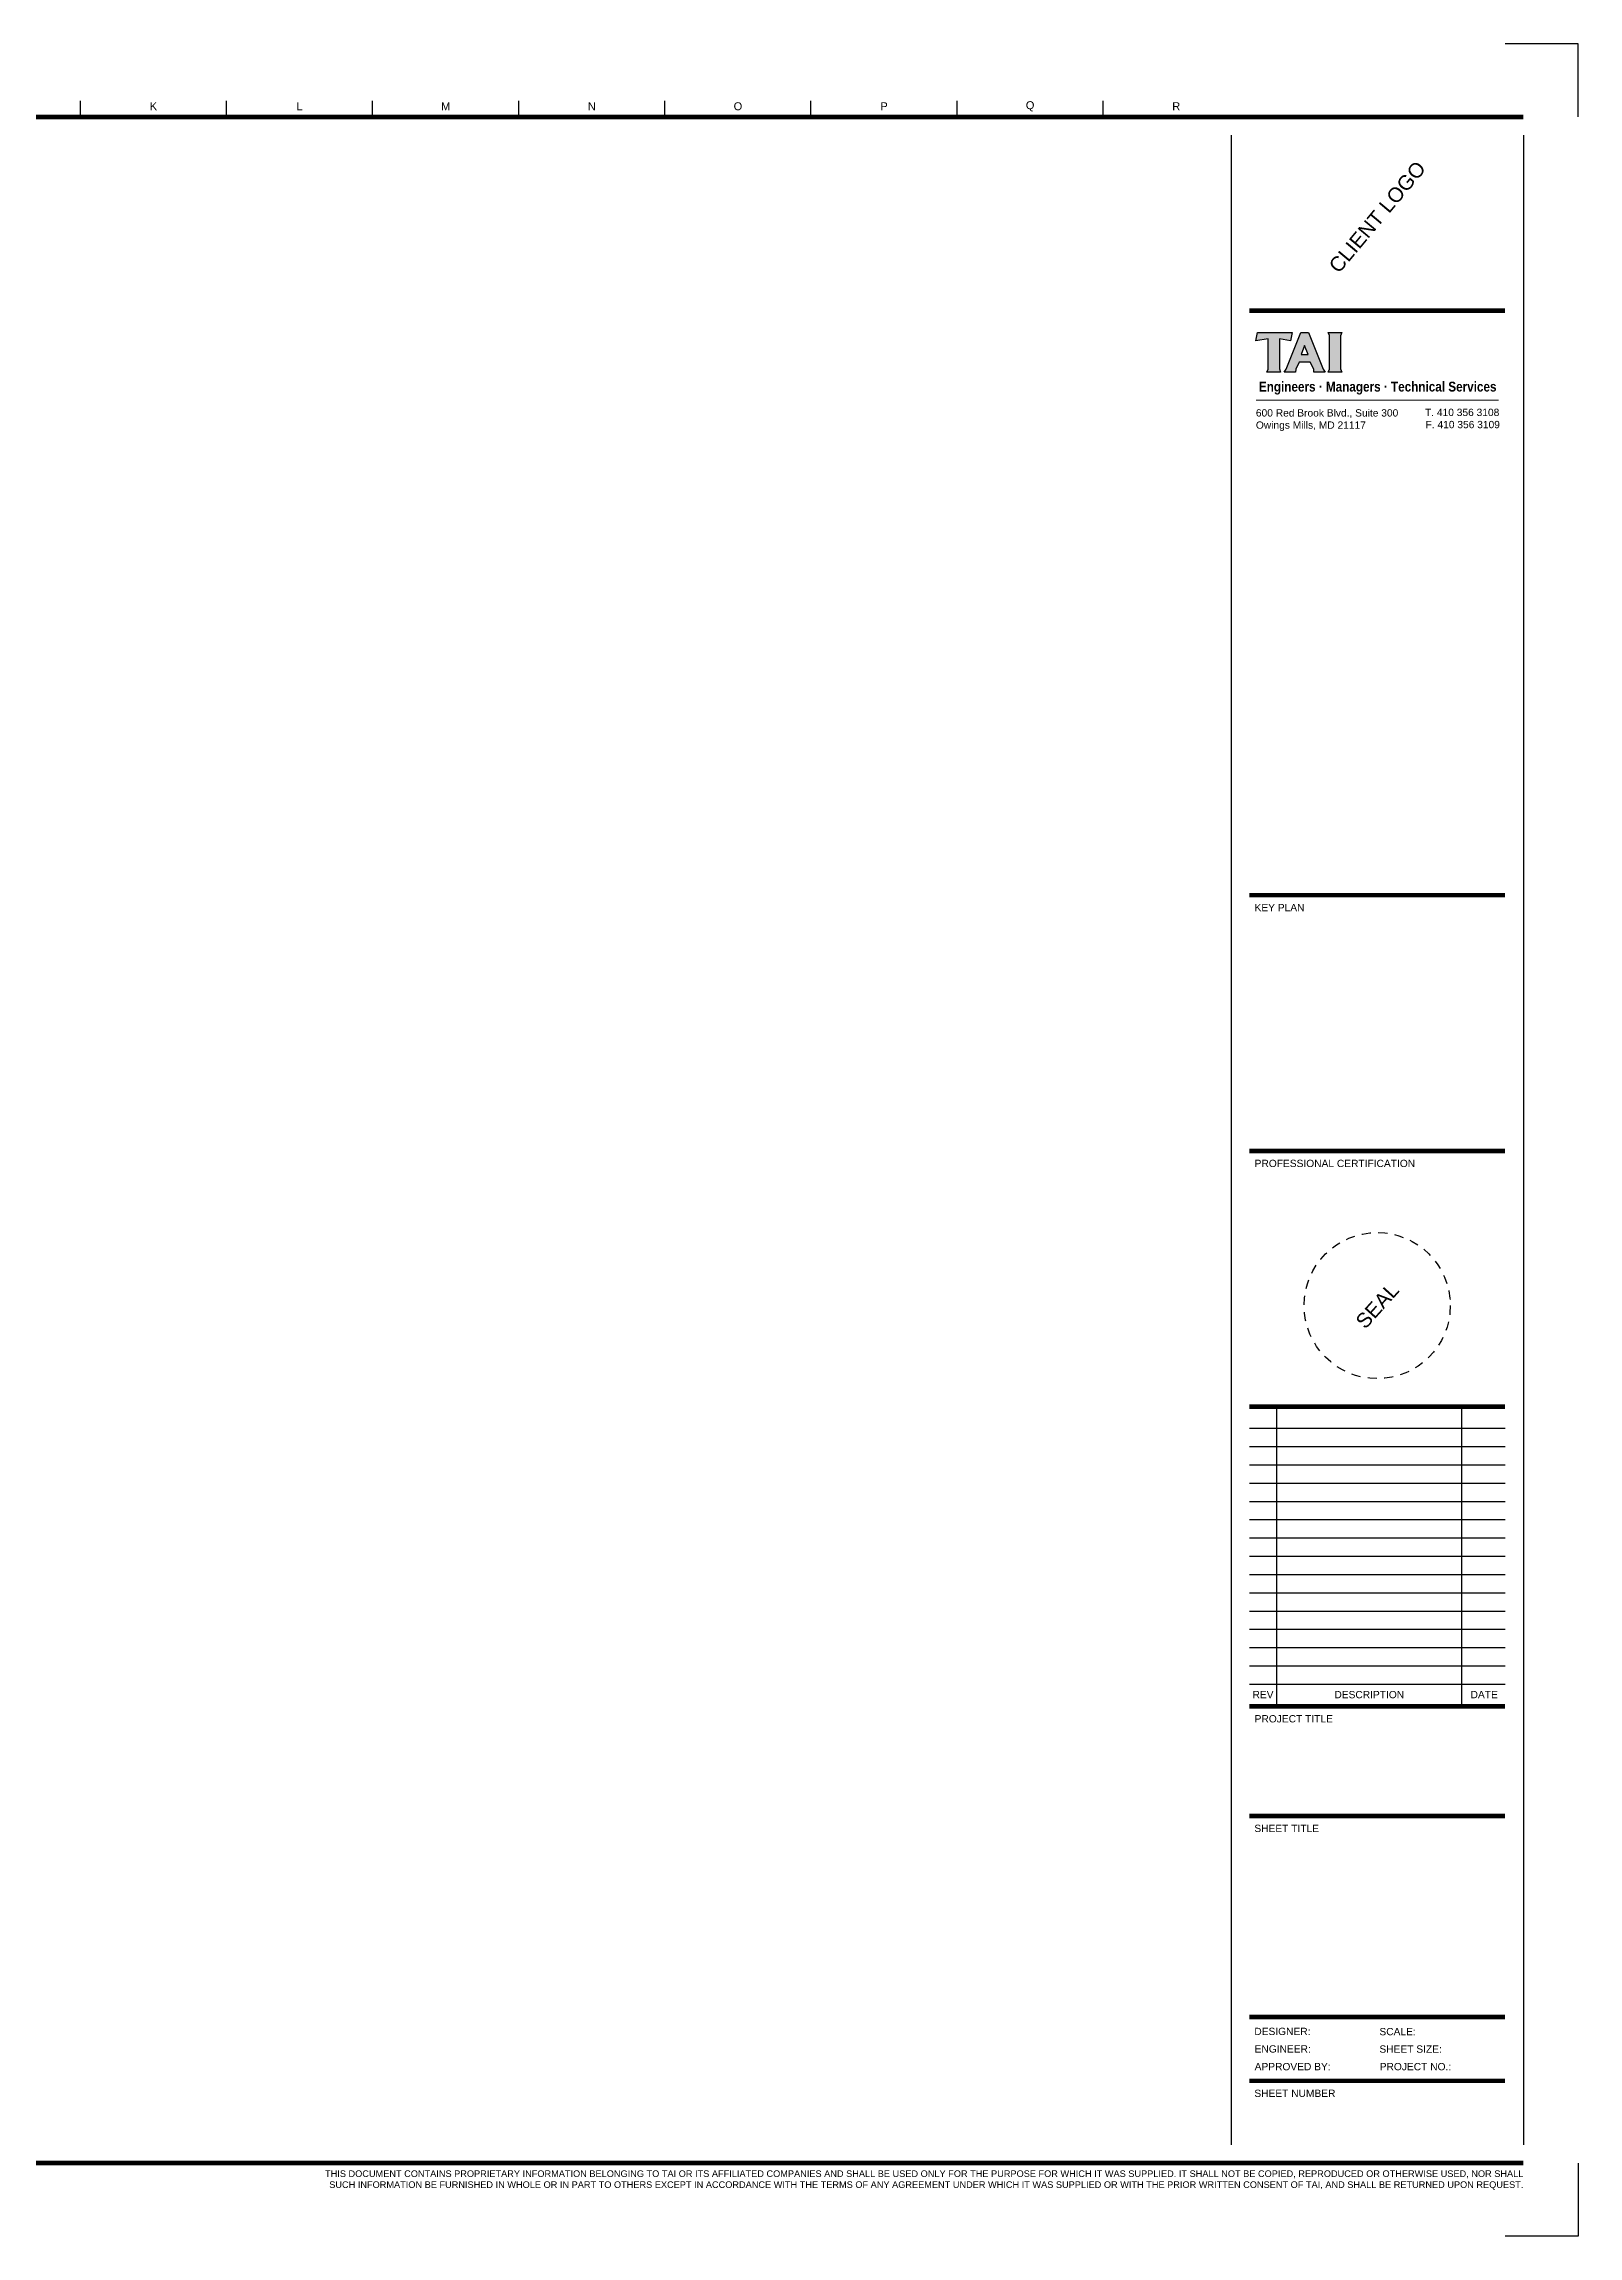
# Model space of a CAD drawing. Extents: x 0 to 42, y 0 to 30.
# Drawn here: x 21 to 42, y 0 to 30 of the extents above; entities that cross this region are included whole.
import ezdxf
from ezdxf.enums import TextEntityAlignment as Align

# ---------------------------------------------------------------- set-up
doc = ezdxf.new("R2010")
doc.units = 0
doc.header["$MEASUREMENT"] = 0
doc.linetypes.add('HIDDEN2', pattern=[0.1875, 0.125, -0.0625])
doc.layers.add('G-ANNO-NPLT', color=7, linetype='Continuous', lineweight=25, plot=False)
for name, color, linetype, lineweight in [('G-ANNO-TTLB', 7, 'Continuous', 25), ('G-ANNO-TTLB-DSCL', 7, 'Continuous', 25), ('G-ANNO-TTLB-KPLN-TITL', 7, 'Continuous', 25), ('G-ANNO-TTLB-LOGO', 7, 'Continuous', 25)]:
    doc.layers.add(name, color=color, linetype=linetype, lineweight=lineweight)
doc.styles.add('TAI', font='arial.ttf')
doc.styles.add('TAI BOLD', font='arialbd.ttf')

# ---------------------------------------------------------------- blocks, each defined once
blk = doc.blocks.new('TAI_LOGO')
at = {"layer": 'G-ANNO-TTLB-LOGO'}
h = blk.add_hatch(color=140, dxfattribs=at)
h.paths.add_polyline_path([(0.256, -0.803), (0.24, -0.844), (0.428, -0.844), (0.41, -0.798), (0.41, -0.388), (0.564, -0.413), (0.584, -0.301), (0.11, -0.301), (0.089, -0.413), (0.256, -0.388)])
h.paths.add_polyline_path([(0.505, -0.801), (0.476, -0.844), (0.632, -0.844), (0.634, -0.801), (0.683, -0.707), (0.83, -0.707), (0.88, -0.801), (0.883, -0.844), (1.038, -0.844), (1.01, -0.801), (0.809, -0.301), (0.703, -0.301)])
h.paths.add_polyline_path([(0.756, -0.476), (0.806, -0.599), (0.707, -0.599)], flags=16)
h.paths.add_polyline_path([(1.095, -0.803), (1.079, -0.844), (1.267, -0.844), (1.249, -0.798), (1.249, -0.346), (1.267, -0.301), (1.079, -0.301), (1.095, -0.341)])
at = {"layer": 'G-ANNO-TTLB-LOGO', "color": 140}
for points in [[(0.41, -0.388), (0.41, -0.798), (0.428, -0.844), (0.24, -0.844), (0.255, -0.803), (0.255, -0.388), (0.089, -0.413), (0.109, -0.301), (0.584, -0.301), (0.564, -0.413)], [(0.883, -0.844), (0.88, -0.801), (0.83, -0.707), (0.683, -0.707), (0.634, -0.801), (0.632, -0.844), (0.476, -0.844), (0.505, -0.801), (0.703, -0.301), (0.809, -0.301), (1.01, -0.801), (1.038, -0.844)], [(0.707, -0.599), (0.806, -0.599), (0.756, -0.476)], [(1.249, -0.798), (1.267, -0.844), (1.079, -0.844), (1.095, -0.803), (1.095, -0.341), (1.079, -0.301), (1.267, -0.301), (1.249, -0.346)]]:
    blk.add_lwpolyline(points, close=True, dxfattribs=at)
at = {"layer": 'G-ANNO-TTLB-LOGO', "const_width": 0.01}
blk.add_lwpolyline([(0.089, -1.226), (3.411, -1.226)], dxfattribs=at)
at = {"layer": 'G-ANNO-TTLB-LOGO', "attachment_point": 1}
for s, width, insert, char_height, style in [('\\pi0.0414;{\\W0.85;Engineers · Managers · Technical Services}', 3.31536, (0.089, -0.973), 0.135, 'TAI BOLD'), ('600 Red Brook Blvd., Suite 300\\POwings Mills, MD 21117', 2.12739, (0.089, -1.35), 0.1, 'TAI'), ('\\pi0.05644;T. 410 356 3108\\P\\pi0.06462;F. 410 356 3109', 1.06455, (2.347, -1.343), 0.1, 'TAI')]:
    blk.add_mtext_dynamic_manual_height_columns(s, width=width, gutter_width=5, heights=[0], dxfattribs=dict(at, insert=insert, char_height=char_height, style=style))

msp = doc.modelspace()

# ---------------------------------------------------------------- linework, layer by layer
at = {"layer": 'G-ANNO-NPLT', "color": 252, "linetype": 'HIDDEN2'}
msp.add_circle((39.25, 12.734), 1, dxfattribs=at)
at = {"layer": 'G-ANNO-TTLB', "color": 140, "linetype": 'Continuous'}
for p, q in [((21.5, 29), (21.5, 29.219)), ((23.5, 29), (23.5, 29.219)), ((25.5, 29), (25.5, 29.219)), ((27.5, 29), (27.5, 29.219)), ((29.5, 29), (29.5, 29.219)), ((31.499, 29), (31.499, 29.219)), ((31.5, 29), (31.5, 29.219)), ((33.499, 29), (33.499, 29.219)), ((33.5, 29), (33.5, 29.219)), ((35.499, 29), (35.499, 29.219))]:
    msp.add_line(p, q, dxfattribs=at)
at = {"layer": 'G-ANNO-TTLB'}
for p, q in [((37.25, 28.75), (37.25, 1.25)), ((41.25, 28.75), (41.25, 1.25))]:
    msp.add_line(p, q, dxfattribs=at)
at = {"layer": 'G-ANNO-TTLB', "linetype": 'Continuous'}
for p, q in [((37.874, 7.25), (37.874, 11.35)), ((40.408, 7.25), (40.408, 11.35)), ((41, 11.05), (37.5, 11.05)), ((41, 10.8), (37.5, 10.8)), ((41, 10.55), (37.5, 10.55)), ((41, 10.3), (37.5, 10.3)), ((41, 10.05), (37.5, 10.05)), ((41, 9.8), (37.5, 9.8)), ((41, 9.55), (37.5, 9.55)), ((41, 9.3), (37.5, 9.3)), ((41, 9.05), (37.5, 9.05)), ((41, 8.8), (37.5, 8.8)), ((41, 8.55), (37.5, 8.55)), ((41, 8.3), (37.5, 8.3)), ((41, 8.05), (37.5, 8.05)), ((41, 7.8), (37.5, 7.8)), ((41, 7.55), (37.5, 7.55))]:
    msp.add_line(p, q, dxfattribs=at)
at = {"layer": 'G-ANNO-TTLB'}
for points in [[(42, 29), (42, 30), (41, 30)], [(42, 1), (42, 0), (41, 0)]]:
    msp.add_lwpolyline(points, dxfattribs=at)
at = {"layer": 'G-ANNO-TTLB', "const_width": 0.0625}
for points in [[(41.25, 29), (1.5, 29)], [(41, 26.35), (37.5, 26.35)], [(41, 14.85), (37.5, 14.85)], [(41, 11.35), (37.5, 11.35)], [(41, 7.25), (37.5, 7.25)], [(41, 5.75), (37.5, 5.75)], [(41, 3), (37.5, 3)], [(41, 2.125), (37.5, 2.125)], [(41.25, 1), (1.5, 1)]]:
    msp.add_lwpolyline(points, dxfattribs=at)
at = {"layer": 'G-ANNO-TTLB-KPLN-TITL', "const_width": 0.0625}
msp.add_lwpolyline([(41, 18.35), (37.5, 18.35)], dxfattribs=at)

# ---------------------------------------------------------------- block references
msp.add_blockref('TAI_LOGO', (37.5, 26.35))

# ---------------------------------------------------------------- texts
at = {"layer": 'G-ANNO-NPLT', "color": 252, "style": 'TAI'}
for s, rotation, p in [('CLIENT LOGO', 50.1012, (39.249, 27.632)), ('SEAL', 48.0491, (39.25, 12.734))]:
    msp.add_text(s, height=0.2, rotation=rotation, dxfattribs=at).set_placement(p, align=Align.MIDDLE)
at = {"layer": 'G-ANNO-TTLB', "color": 140, "style": 'TAI'}
for s, p in [('K', (22.5, 29.146)), ('L', (24.5, 29.146)), ('M', (26.5, 29.146)), ('N', (28.5, 29.146)), ('O', (30.5, 29.146)), ('P', (32.5, 29.146)), ('Q', (34.499, 29.146)), ('R', (36.499, 29.146))]:
    msp.add_text(s, height=0.109, dxfattribs=at).set_placement(p, align=Align.MIDDLE)
at = {"layer": 'G-ANNO-TTLB', "char_height": 0.1, "style": 'TAI'}
for s, insert, width, attachment_point in [('PROFESSIONAL CERTIFICATION', (37.572, 14.73), 2.45518, 1), ('REV', (37.687, 7.411), 0.25981, 5), ('DESCRIPTION', (39.141, 7.41), 0.86353, 5), ('DATE', (40.714, 7.411), 0.337, 5), ('PROJECT TITLE', (37.572, 7.13), 1.3496, 1), ('SHEET TITLE', (37.568, 5.63), 1.17181, 1), ('DESIGNER:', (37.568, 2.852), 0.44947, 1), ('SCALE:', (39.28, 2.849), 0.89045, 1), ('ENGINEER:', (37.572, 2.612), 0.85454, 1), ('SHEET SIZE:', (39.28, 2.61), 0.86847, 1), ('APPROVED BY:', (37.572, 2.37), 1.08378, 1), ('PROJECT NO.:', (39.284, 2.37), 1.00268, 1), ('SHEET NUMBER', (37.568, 2.005), 1.24286, 1)]:
    msp.add_mtext(s, dxfattribs=dict(at, insert=insert, width=width, attachment_point=attachment_point))
at = {"layer": 'G-ANNO-TTLB-DSCL', "insert": (41.25, 0.9), "char_height": 0.09, "width": 16.5, "attachment_point": 3, "style": 'TAI'}
msp.add_mtext('THIS DOCUMENT CONTAINS PROPRIETARY INFORMATION BELONGING TO TAI OR ITS AFFILIATED COMPANIES AND SHALL BE USED ONLY FOR THE PURPOSE FOR WHICH IT WAS SUPPLIED. IT SHALL NOT BE COPIED, REPRODUCED OR OTHERWISE USED, NOR SHALL SUCH INFORMATION BE FURNISHED IN WHOLE OR IN PART TO OTHERS EXCEPT IN ACCORDANCE WITH THE TERMS OF ANY AGREEMENT UNDER WHICH IT WAS SUPPLIED OR WITH THE PRIOR WRITTEN CONSENT OF TAI, AND SHALL BE RETURNED UPON REQUEST.', dxfattribs=at)
at = {"layer": 'G-ANNO-TTLB-KPLN-TITL', "insert": (37.571, 18.23), "char_height": 0.1, "width": 0.95253, "attachment_point": 1, "style": 'TAI'}
msp.add_mtext('KEY PLAN', dxfattribs=at)

doc.saveas('drawing.dxf')
